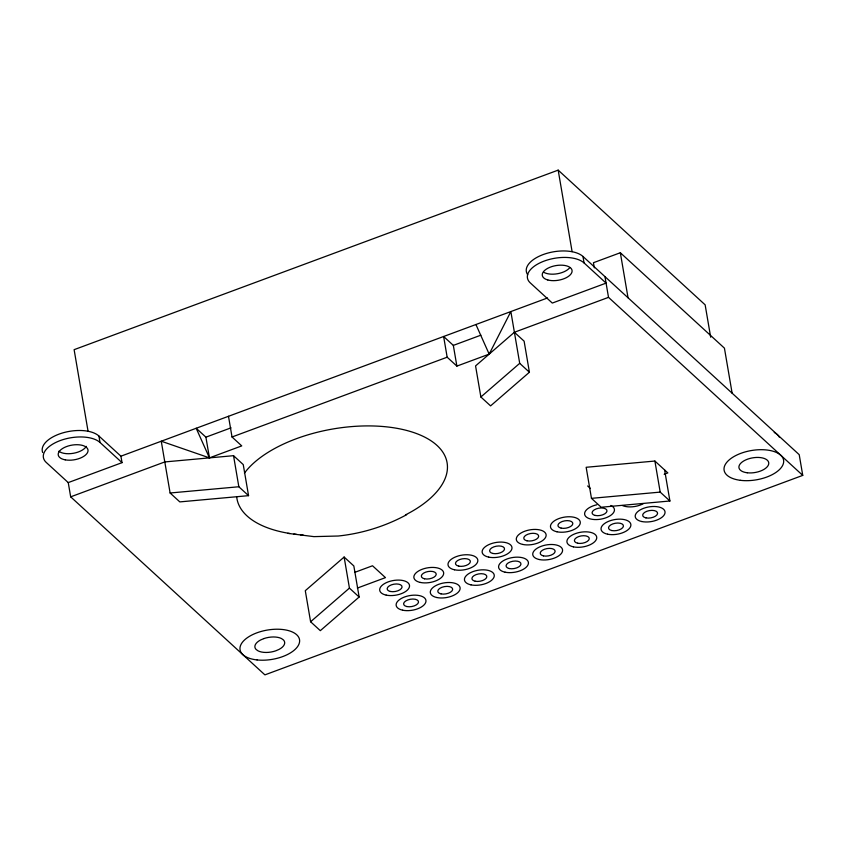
<?xml version="1.0" encoding="UTF-8"?>
<svg xmlns="http://www.w3.org/2000/svg" width="845" height="845" viewBox="0 0 845 845"><rect width="100%" height="100%" fill="white"/><g stroke="black" fill="none" stroke-linecap="round" stroke-linejoin="round"><path stroke-width="1.27" d="M456.881 366.107L453.332 345.394L443.625 336.49L447.163 357.203L456.881 366.107L489.17 354.129L510.855 311.562L519.707 363.329L529.414 372.233L490.586 405.885L480.868 396.981L475.566 365.917L514.394 332.265L608.516 297.355L802.75 475.386L264.907 674.87L70.674 496.839L68.244 482.601L46.232 462.426A30.177 14.861 -9.7 0 1 60.175 440.583A30.177 14.861 -9.7 0 1 100.016 442.474L122.029 462.648L68.244 482.601M480.868 396.981L519.707 363.329M344.126 557.045L305.288 590.697L310.601 621.762L320.318 630.666L359.146 597.014L353.833 565.949L344.126 557.045L349.439 588.109L359.146 597.014M310.601 621.762L349.439 588.109M406.667 514.689C385.468 526.203 362.209 533.522 338.211 536.015L313.907 536.628L287.722 533.343M710.677 337.197L705.142 304.844L558.175 170.13L74.117 349.672L88.049 431.214M732.129 393.189L724.429 348.151L620.336 252.739L593.443 262.71L594.32 267.854M42.683 452.54A30.177 14.861 -9.7 0 1 62.688 432.915A30.177 14.861 -9.7 0 1 98.907 436.009L120.919 456.184L547.528 297.958M228.488 416.289L232.026 436.992L241.744 445.896L209.444 457.874L196.188 428.267L205.905 437.161L231.023 427.845M453.332 345.394L480.847 335.19M70.674 496.839L164.796 461.93L233.537 455.687L243.244 464.592L248.557 495.656L179.816 501.898L170.109 492.994L161.258 441.217L209.444 457.874L205.905 437.161M232.026 436.992L447.163 357.203M354.583 572.424L372.518 565.77L385.468 577.631L357.361 588.067M664.17 474.267L667.835 472.904L654.886 461.043L586.155 467.285L591.468 498.349L601.175 507.243L669.916 501L664.603 469.936M170.109 492.994L238.839 486.752L248.557 495.656M591.468 498.349L660.198 492.107L669.916 501M527.724 274.783A30.177 14.861 -9.7 0 1 544.909 253.954A30.177 14.861 -9.7 0 1 582.965 256.468L799.212 454.673L802.75 475.386M584.075 262.943L606.087 283.117L552.303 303.07L530.29 282.895A30.177 14.861 -9.7 0 1 544.233 261.052A30.177 14.861 -9.7 0 1 584.075 262.943L582.965 256.468M514.394 332.265L524.111 341.169L529.414 372.233M587.655 485.97L590.433 488.516M475.925 324.512L489.17 354.129M620.336 252.739L628.036 297.778M654.886 461.043L660.198 492.107M604.978 276.653L608.516 297.355M558.175 170.13L572.107 251.673M233.537 455.687L238.839 486.752M120.919 456.184L122.029 462.648M98.907 436.009L100.016 442.474M774.252 432.429A30.177 14.861 -9.7 0 1 779.248 437.087M569.699 267.749A15.083 7.425 -9.7 0 1 544 272.407M86.285 446.35A15.083 7.425 -9.7 0 1 73.43 453.279A15.083 7.425 -9.7 0 1 58.833 451.188M643.415 503.599A15.083 7.425 -9.7 0 1 622.374 505.511M610.84 505.479A15.083 7.425 -9.7 0 1 607.154 517.309A15.083 7.425 -9.7 0 1 585.574 516.284A15.083 7.425 -9.7 0 1 596.76 504.803M244.437 473.115A106.586 52.485 -9.7 0 1 406.413 430.38A106.586 52.485 -9.7 0 1 405.431 514.911M303.123 535.001A106.586 52.485 -9.7 0 1 300.44 534.779M296.458 534.389A106.586 52.485 -9.7 0 1 293.838 534.072M289.983 533.512A106.586 52.485 -9.7 0 1 236.674 496.554M263.82 638.598L260.482 640.035A15.083 7.425 -9.7 0 0 256.109 649.478L258.116 650.893A15.083 7.425 -9.7 0 0 275.745 650.83L279.082 649.393A15.083 7.425 -9.7 0 0 283.466 639.961L281.459 638.535A15.083 7.425 -9.7 0 0 263.82 638.598M747.212 472.767A15.083 7.425 -9.7 0 0 768.739 462.796A15.083 7.425 -9.7 0 0 745.586 459.986A15.083 7.425 -9.7 0 0 747.212 472.767M65.202 459.838A15.083 7.425 -9.7 0 0 88.038 450.807A15.083 7.425 -9.7 0 0 66.132 446.72A15.083 7.425 -9.7 0 0 65.202 459.838M547.782 279.959A15.083 7.425 -9.7 0 0 571.917 272.196A15.083 7.425 -9.7 0 0 551.838 266.587A15.083 7.425 -9.7 0 0 547.782 279.959M641.725 521.523A15.083 7.425 -9.7 0 0 665.015 512.883A15.083 7.425 -9.7 0 0 643.658 508.299A15.083 7.425 -9.7 0 0 641.725 521.523M645.929 517.879A7.542 3.718 -9.7 0 0 657.568 513.559A7.542 3.718 -9.7 0 0 646.89 511.267A7.542 3.718 -9.7 0 0 645.929 517.879M607.566 534.188A15.083 7.425 -9.7 0 0 630.856 525.548A15.083 7.425 -9.7 0 0 609.498 520.964A15.083 7.425 -9.7 0 0 607.566 534.188M611.769 530.544A7.542 3.718 -9.7 0 0 623.42 526.224A7.542 3.718 -9.7 0 0 612.741 523.932A7.542 3.718 -9.7 0 0 611.769 530.544M595.324 515.471A7.542 3.718 -9.7 0 0 606.974 511.151A7.542 3.718 -9.7 0 0 596.295 508.859A7.542 3.718 -9.7 0 0 595.324 515.471M573.417 546.852A15.083 7.425 -9.7 0 0 596.707 538.223A15.083 7.425 -9.7 0 0 575.35 533.639A15.083 7.425 -9.7 0 0 573.417 546.852M577.621 543.208A7.542 3.718 -9.7 0 0 589.261 538.899A7.542 3.718 -9.7 0 0 578.582 536.607A7.542 3.718 -9.7 0 0 577.621 543.208M556.971 531.78A15.083 7.425 -9.7 0 0 580.261 523.139A15.083 7.425 -9.7 0 0 558.904 518.566A15.083 7.425 -9.7 0 0 556.971 531.78M561.175 528.136A7.542 3.718 -9.7 0 0 572.815 523.815A7.542 3.718 -9.7 0 0 562.136 521.534A7.542 3.718 -9.7 0 0 561.175 528.136M539.258 559.527A15.083 7.425 -9.7 0 0 562.548 550.887A15.083 7.425 -9.7 0 0 541.191 546.303A15.083 7.425 -9.7 0 0 539.258 559.527M543.462 555.883A7.542 3.718 -9.7 0 0 555.112 551.563A7.542 3.718 -9.7 0 0 544.433 549.271A7.542 3.718 -9.7 0 0 543.462 555.883M522.812 544.455A15.083 7.425 -9.7 0 0 546.102 535.814A15.083 7.425 -9.7 0 0 524.756 531.23A15.083 7.425 -9.7 0 0 522.812 544.455M527.016 540.811A7.542 3.718 -9.7 0 0 538.666 536.49A7.542 3.718 -9.7 0 0 527.988 534.198A7.542 3.718 -9.7 0 0 527.016 540.811M505.109 572.192A15.083 7.425 -9.7 0 0 528.4 563.552A15.083 7.425 -9.7 0 0 507.042 558.967A15.083 7.425 -9.7 0 0 505.109 572.192M509.313 568.548A7.542 3.718 -9.7 0 0 520.953 564.228A7.542 3.718 -9.7 0 0 510.274 561.936A7.542 3.718 -9.7 0 0 509.313 568.548M488.663 557.119A15.083 7.425 -9.7 0 0 511.954 548.479A15.083 7.425 -9.7 0 0 490.596 543.895A15.083 7.425 -9.7 0 0 488.663 557.119M492.867 553.475A7.542 3.718 -9.7 0 0 504.518 549.155A7.542 3.718 -9.7 0 0 493.839 546.863A7.542 3.718 -9.7 0 0 492.867 553.475M470.961 584.856A15.083 7.425 -9.7 0 0 494.24 576.216A15.083 7.425 -9.7 0 0 472.894 571.632A15.083 7.425 -9.7 0 0 470.961 584.856M475.165 581.212A7.542 3.718 -9.7 0 0 486.804 576.892A7.542 3.718 -9.7 0 0 476.126 574.6A7.542 3.718 -9.7 0 0 475.165 581.212M454.515 569.784A15.083 7.425 -9.7 0 0 477.805 561.143A15.083 7.425 -9.7 0 0 456.448 556.559A15.083 7.425 -9.7 0 0 454.515 569.784M458.719 566.139A7.542 3.718 -9.7 0 0 470.359 561.819A7.542 3.718 -9.7 0 0 459.68 559.527A7.542 3.718 -9.7 0 0 458.719 566.139M420.356 582.448A15.083 7.425 -9.7 0 0 443.646 573.818A15.083 7.425 -9.7 0 0 422.289 569.234A15.083 7.425 -9.7 0 0 420.356 582.448M424.56 578.804A7.542 3.718 -9.7 0 0 436.21 574.484A7.542 3.718 -9.7 0 0 425.531 572.202A7.542 3.718 -9.7 0 0 424.56 578.804M436.802 597.521A15.083 7.425 -9.7 0 0 460.092 588.891A15.083 7.425 -9.7 0 0 438.735 584.307A15.083 7.425 -9.7 0 0 436.802 597.521M441.005 593.877A7.542 3.718 -9.7 0 0 452.656 589.567A7.542 3.718 -9.7 0 0 441.977 587.275A7.542 3.718 -9.7 0 0 441.005 593.877M402.653 610.196A15.083 7.425 -9.7 0 0 425.943 601.555A15.083 7.425 -9.7 0 0 404.586 596.971A15.083 7.425 -9.7 0 0 402.653 610.196M406.857 606.552A7.542 3.718 -9.7 0 0 418.497 602.231A7.542 3.718 -9.7 0 0 407.818 599.939A7.542 3.718 -9.7 0 0 406.857 606.552M386.207 595.123A15.083 7.425 -9.7 0 0 409.498 586.483A15.083 7.425 -9.7 0 0 388.14 581.899A15.083 7.425 -9.7 0 0 386.207 595.123M390.411 591.479A7.542 3.718 -9.7 0 0 402.051 587.159A7.542 3.718 -9.7 0 0 391.372 584.867A7.542 3.718 -9.7 0 0 390.411 591.479M740.368 480.319A30.177 14.861 -9.7 0 0 783.642 460.525A30.177 14.861 -9.7 0 0 737.527 454.705A30.177 14.861 -9.7 0 0 740.368 480.319M257.06 659.934A30.177 14.861 -9.7 0 0 299.531 639.644A30.177 14.861 -9.7 0 0 252.771 634.563A30.177 14.861 -9.7 0 0 257.06 659.934"/></g></svg>
